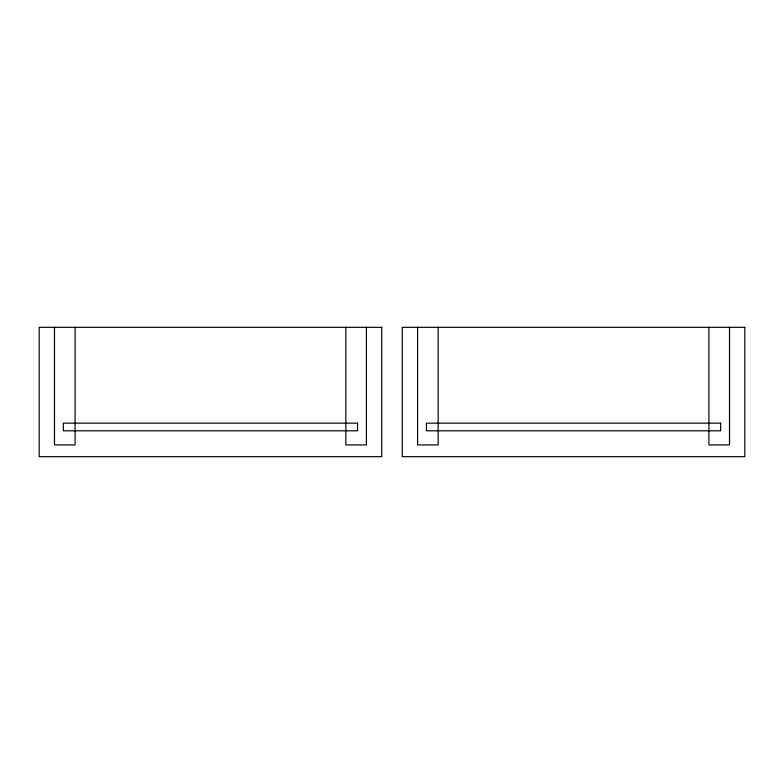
<?xml version="1.0" encoding="UTF-8"?>
<svg xmlns="http://www.w3.org/2000/svg" width="784" height="784" viewBox="0 0 784 784"><rect width="100%" height="100%" fill="white"/><g stroke="black" fill="none" stroke-linecap="round" stroke-linejoin="round"><path stroke-width="1.18" d="M729.512 327.32L729.512 444.92L708.932 444.92L708.932 327.32M438.158 327.32L438.158 444.92L417.578 444.92L417.578 327.32M366.422 327.32L366.422 444.92L345.842 444.92L345.842 327.32M75.068 327.32L75.068 444.92L54.488 444.92L54.488 327.32M381.71 327.32L39.2 327.32L39.2 456.68L381.71 456.68L381.71 327.32M744.8 327.32L402.29 327.32L402.29 456.68L744.8 456.68L744.8 327.32M357.602 423.164L63.308 423.164L63.308 430.808L357.602 430.808L357.602 423.164M720.692 423.164L426.398 423.164L426.398 430.808L720.692 430.808L720.692 423.164"/></g></svg>
